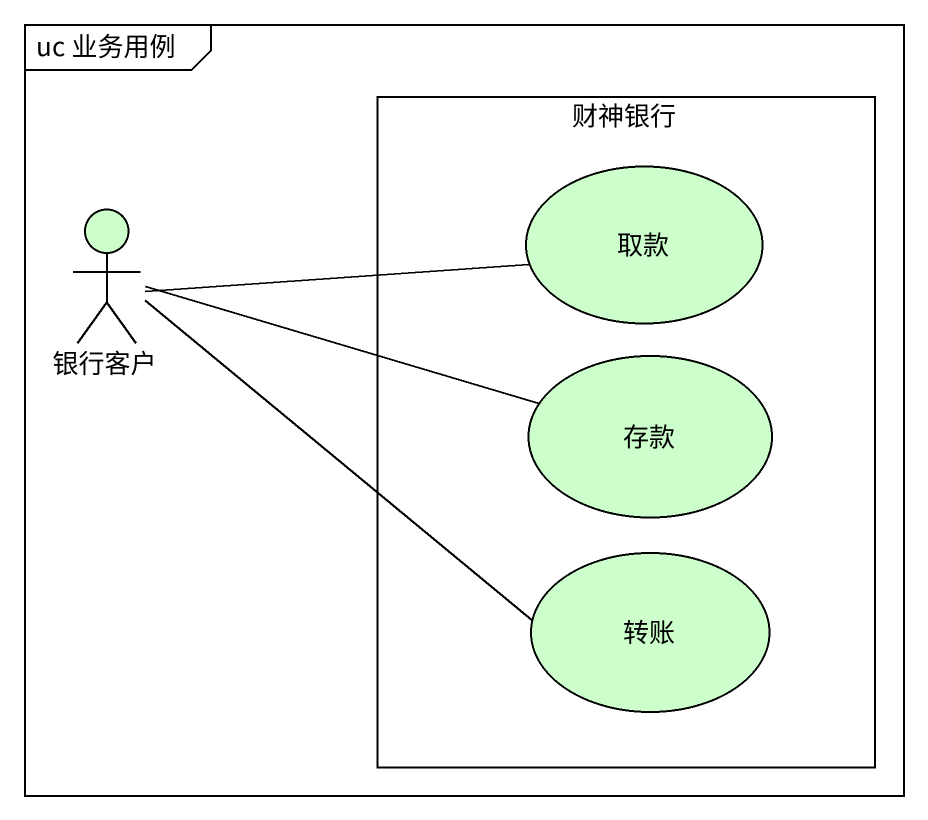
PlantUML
@startuml
mainframe uc 业务用例
rectangle 财神银行 {
  usecase 取款 #CCFFCC
  usecase 存款 #CCFFCC
  usecase 转账 #CCFFCC
}
actor 银行客户 #CCFFCC
银行客户 -right- 取款
银行客户 -right- 存款
银行客户 -right- 转账
@enduml
